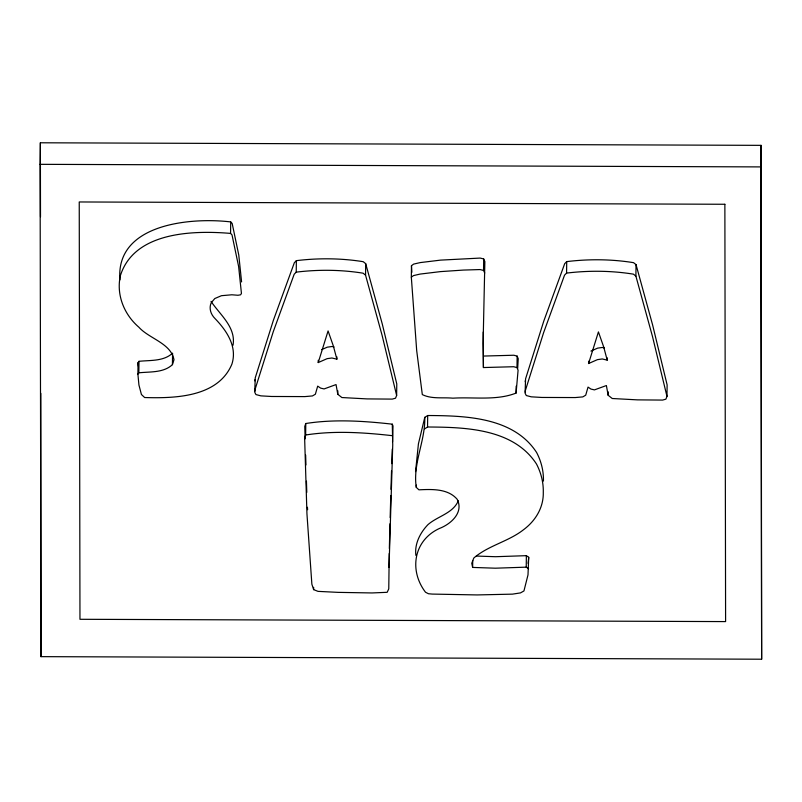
<?xml version="1.0" encoding="UTF-8"?>
<svg xmlns="http://www.w3.org/2000/svg" width="802" height="802" viewBox="0 0 802 802"><rect width="100%" height="100%" fill="white"/><g stroke="black" fill="none" stroke-linecap="round" stroke-linejoin="round"><path stroke-width="1.2" d="M40.1 164.33L40.371 142.786L761.038 145.352L761.629 659.214L40.962 656.648L40.1 164.33L760.767 166.906L761.038 145.352M40.962 656.648L40.812 393.331M137.904 374.173L138.044 362.674L138.987 361.321C150.325 360.088 163.588 361.532 172.58 353.151L172.43 364.649C163.438 373.02 150.185 371.577 138.846 372.82L137.904 374.173L138.936 385.03L141.433 394.514L144.641 397.531C175.297 398.434 218.044 397.19 231.888 364.168C237.552 346.614 226.625 330.604 214.986 318.524C210.806 314.374 208.731 308.379 211.207 302.775L214.806 298.534L221.462 295.697L231.838 294.785L237.953 295.266L240.57 294.815L241.442 293.432L238.625 266.505L232.019 234.936L230.565 233.402C192.931 230.264 134.255 231.758 120.4 275.587C116.069 294.745 124.16 314.595 138.836 327.176C149.062 338.675 170.926 343.186 173.994 359.737L172.43 364.649M138.846 372.82L138.987 361.321M230.565 233.402L230.705 221.913C190.776 217.182 115.328 223.698 119.929 279.898M254.785 391.226L255.226 377.882L273.402 320.239L294.344 262.725L296.369 260.65C318.374 257.953 341.321 258.164 363.216 261.693L365.692 263.668L382.253 323.918L396.779 383.937L396.629 395.426L395.546 398.193L392.268 399.105L367.075 398.905L341.883 397.541L337.802 394.293L336.038 384.579L324.098 388.93L320.599 388.108L317.692 386.133L315.376 394.213L312.459 395.937L304.89 396.599L271.547 396.479L260.911 395.867L255.958 394.574L254.795 392.378L255.076 389.381L273.251 331.727L294.194 274.214L296.229 272.139C318.224 269.442 341.171 269.652 363.075 273.191L365.552 275.156L382.113 335.416L396.629 395.426M296.229 272.139L296.369 260.65M389.231 553.5L388.769 588.848L387.176 592.307L372.028 592.949L338.093 592.367L318.003 591.365L313.632 589.62L311.868 584.187L306.945 513.801L304.63 437.892L305.642 435.005L305.783 423.516C334.113 419.025 363.867 420.97 392.288 424.168L393.02 426.022L392.559 441.842M313.632 589.62L313.652 587.325M336.89 356.87L336.86 359.166L331.908 357.993L327.106 358.664L318.234 362.564L318.254 360.268M337.802 394.293L337.842 390.845M365.552 275.156L365.692 263.668M389.02 567.475L392.739 444.909L392.288 424.168M411.326 277.171L411.476 265.683L413.652 264.099L420.208 262.595L440.589 260.119L480.187 258.074L483.686 258.946L484.859 261.552L483.095 343.517L483.426 367.547L513.711 366.725L516.989 367.607L518.082 370.213L516.087 393.08C496.378 400.83 473.761 396.87 452.899 398.173C442.784 397.19 431.687 399.266 422.313 394.594L416.699 350.674L411.326 277.171L413.511 275.587L420.058 274.083L440.438 271.617L463.446 270.073L480.047 269.562L483.546 270.434L484.719 273.041M476.378 556.057L495.506 556.708L526.373 555.666L528.708 557.29L527.997 574.904L523.947 590.944L520.488 592.899L512.448 594.142L477.06 594.934L432.208 594.082L428.418 593.731L425.501 592.217C408.809 570.392 413.642 540.347 439.376 528.488C450.744 524.147 463.917 512.689 457.23 499.345C447.957 488.478 432.067 489.21 418.915 489.822L416.288 487.385L416.318 485.09M416.288 487.385C412.579 463.596 425.421 440.95 424.779 417.351L427.687 415.516C465.631 415.707 513.551 417.09 536.588 452.458A88.972 70.586 0.7 0 1 543.435 481.09M424.639 428.839L427.546 427.005L427.687 415.516M528.568 568.778L526.232 567.154L495.365 568.197L472.639 567.425L472.729 560.528M483.546 270.434L483.686 258.946M483.426 367.547L483.235 332.018M516.087 393.08L516.177 386.183M516.989 367.607L517.14 356.118L513.861 355.236L483.566 356.058M525.13 392.188L525.571 378.855L543.746 321.201L564.688 263.688L566.713 261.612C588.718 258.916 611.665 259.126 633.56 262.665L636.036 264.63L652.597 324.89L667.124 384.9L666.973 396.388L665.891 399.155L662.612 400.078L637.42 399.867L612.227 398.504L608.147 395.256L606.382 385.541L594.442 389.892L590.944 389.07L588.036 387.095L585.721 395.175L582.803 396.9L575.234 397.561L541.891 397.451L531.255 396.83L526.302 395.546L525.14 393.341L525.42 390.343L543.596 332.7L564.538 275.176L566.573 273.101C588.568 270.414 611.515 270.615 633.42 274.154L635.896 276.129L652.457 336.379L666.973 396.388M526.232 567.154L526.373 555.666M566.573 273.101L566.713 261.612M607.234 357.832L607.204 360.128L602.252 358.955L597.45 359.637L588.578 363.527L588.598 361.231M608.147 395.256L608.187 391.807M635.896 276.129L636.036 264.63M389.351 548.548L389.983 523.756M390.163 517.611L390.795 495.476M390.965 489.33L391.526 470.944M391.777 463.656L392.288 449.07M517.671 368.419L518.232 358.715L517.14 356.118M528.137 563.415L528.708 557.29M415.556 471.626L418.423 443.847L424.779 417.351M233.031 345.241C236.139 327.186 220.029 314.875 211.036 301.362M318.234 362.564L328.078 330.945L333.351 345.983L336.86 359.166M588.578 363.527L598.422 331.908L603.695 346.945L607.204 360.128M305.783 423.516L304.77 426.403L305.151 438.844M458.313 500.829C452.899 513.47 437.591 516.167 427.957 524.638C420.168 532.698 414.393 543.987 415.887 555.395M321.702 349.612L327.256 347.176L332.058 346.504L334.033 346.975M590.934 351.065L597.6 348.138L602.402 347.466L604.377 347.938M305.642 435.005C333.963 430.514 363.717 432.468 392.138 435.656M427.546 427.005C465.481 427.195 513.4 428.579 536.448 463.947A88.972 70.586 0.7 0 1 543.285 492.578A63.228 50.165 0.7 0 1 523.395 529.831C508.278 541.631 488.298 545.51 473.792 558.042L471.756 563.265L472.639 567.425M230.705 221.913L232.169 223.447L238.775 255.016L241.592 281.943M138.044 362.674L138.395 366.303M307.437 507.255L307.607 509.721M411.476 265.683L411.857 272.319M305.642 455.025L305.943 464.98M306.444 481.16L306.785 492.358M760.767 166.906L761.629 659.214M525.28 380.699L525.28 381.852M254.936 379.737L254.936 380.89M40.371 142.786L40.501 216.7M724.868 204.269L79.238 201.964L79.969 619.294L725.599 621.59L724.868 204.269"/></g></svg>
